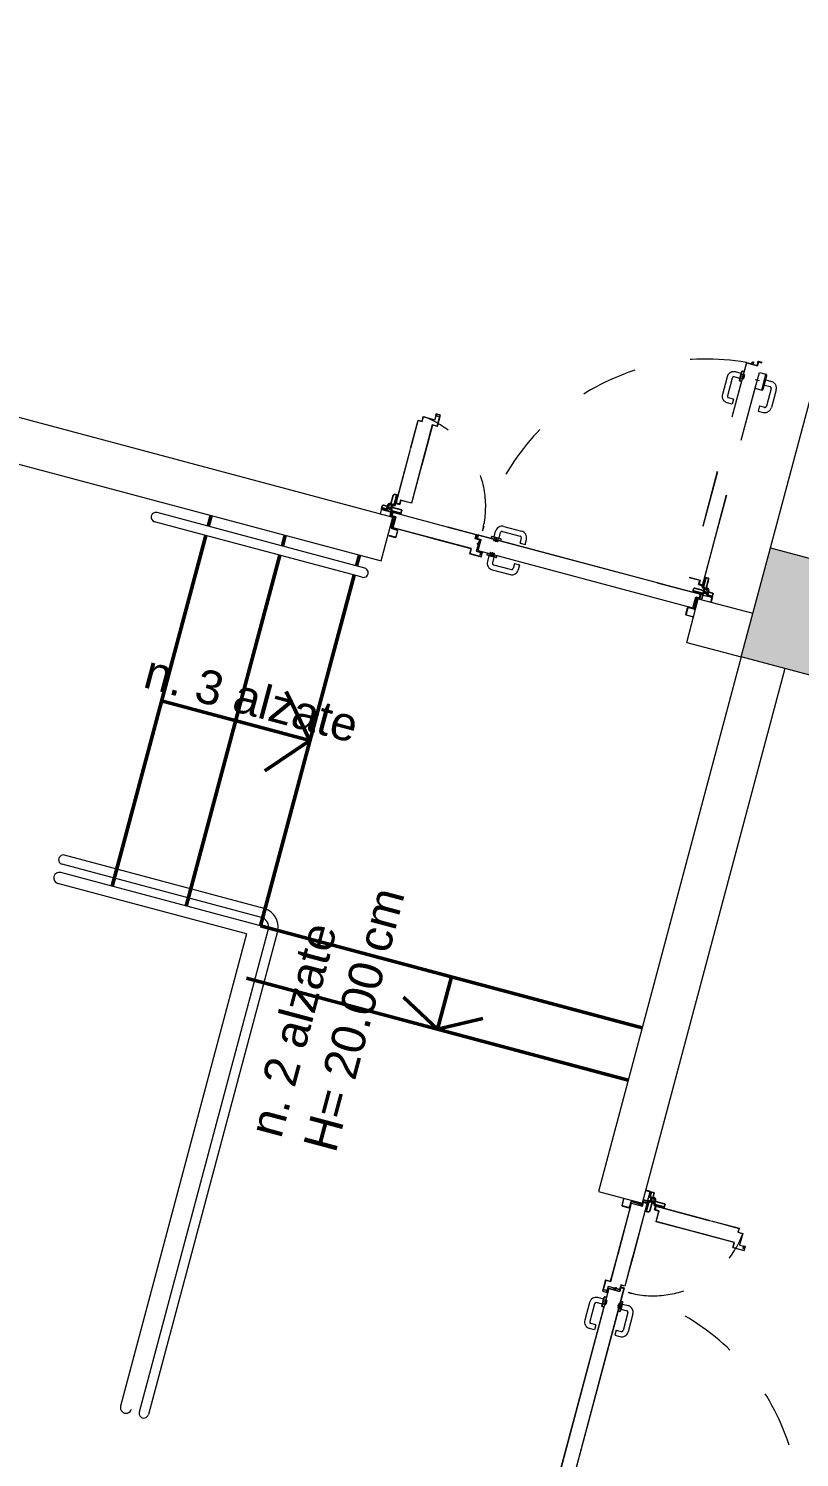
# Model space of a CAD drawing. Header units: centimetres. Extents: x 139057 to 200038, y 34824 to 80516.
# Drawn here: x 168829 to 169170, y 73950 to 74582 of the extents above; entities that cross this region are included whole.
import ezdxf

# ---------------------------------------------------------------- set-up
doc = ezdxf.new("R2010")
doc.units = ezdxf.units.CM
doc.header["$LTSCALE"] = 100
for name, pattern in [('HIDDEN', [0.5, 0.25, -0.25]), ('TRATTEGGIATA', [0.75, 0.5, -0.25]), ('TRATTO-PUNTO', [1, 0.5, -0.25, 0, -0.25])]:
    doc.linetypes.add(name, pattern=pattern)
doc.layers.get('0').update_dxf_attribs({"lineweight": 0})
for name, color, linetype, lineweight in [('410_STRUTTURE_001-AM_0', 7, 'Continuous', 0), ('430_TAVOLATI_001-AM_0', 3, 'Continuous', 0), ('440_SIMBOLI_001-AM_0', 31, 'Continuous', 0), ('441_SERRAMENTI_001-AM_0', 1, 'Continuous', 0), ('448_SCALE_001-AM_0', 216, 'Continuous', 50)]:
    doc.layers.add(name, color=color, linetype=linetype, lineweight=lineweight)
doc.layers.add('A-TESTI-SCALE', color=7, linetype='Continuous')
doc.styles.add('Mp_100_disegno', font='arial.ttf', dxfattribs={"height": 200})

# ---------------------------------------------------------------- blocks, each defined once
blk = doc.blocks.new('COPRITESTA1C')
for p, q in [((0, 0), (0, -10)), ((0, 0), (21, 0)), ((21, 0), (21, -15)), ((-1, -10), (-1, -20)), ((-1, -10), (0, -10)), ((-1, -20), (16, -20))]:
    blk.add_line(p, q)
at = {"linetype": 'TRATTEGGIATA', "ltscale": 10}
for p, q in [((19.5, 0), (19.5, -15)), ((-1, -18.5), (16, -18.5))]:
    blk.add_line(p, q, dxfattribs=at)
blk.add_arc((16, -15), 3.5, 270, 0, dxfattribs=at)
blk.add_arc((16, -15), 5, 270, 0)
blk = doc.blocks.new('COPRITESTA2C')
for p, q in [((0, 0), (44, 0)), ((0, 0), (0, -10)), ((44, 0), (44, -15)), ((-1, -10), (-1, -20)), ((-1, -10), (0, -10)), ((-1, -20), (39, -20))]:
    blk.add_line(p, q)
at = {"linetype": 'TRATTEGGIATA', "ltscale": 10}
for p, q in [((42.5, 0), (42.5, -15)), ((-1, -18.5), (39, -18.5))]:
    blk.add_line(p, q, dxfattribs=at)
blk.add_arc((39, -15), 5, 270, 0)
blk.add_arc((39, -15), 3.5, 270, 0, dxfattribs=at)
blk = doc.blocks.new('M09.5af')
at = {"linetype": 'Continuous', "ltscale": 10}
for p, q in [((4.950000000011642, 83.50000000000728), (33.45000000001164, 83.50000000000728)), ((4.950000000011642, 82), (4.950000000011642, 83.50000000000728)), ((33.45000000001164, 82), (4.950000000011642, 82)), ((34.95000000001164, 51.5), (34.95000000001164, 80.5)), ((36.45000000001164, 80.5), (36.45000000001164, 51.4999999999709)), ((1029.200000000017, 68.30000000001746), (977.2000000000171, 68.30000000001746)), ((977.2000000000171, 68.30000000001746), (977.2000000000171, 48.30000000001746)), ((1028.4, 67.50000000001455), (978.0000000000055, 67.50000000001455)), ((978.0000000000055, 67.50000000001455), (978.0000000000055, 49.1000000000131)), ((1028.4, 67.50000000001455), (1028.4, 44.70000000001164)), ((1029.200000000017, 68.30000000001746), (1029.200000000017, 45.50000000000728)), ((1363.850000000004, 80.5), (1363.850000000004, 51.4999999999709)), ((1365.350000000004, 51.5), (1365.350000000004, 80.5)), ((1395.350000000004, 83.50000000000728), (1366.850000000004, 83.50000000000728)), ((1366.850000000004, 82), (1395.350000000004, 82)), ((1366.850000000004, 82.00000000000728), (1395.350000000004, 82.00000000000728)), ((1395.350000000004, 82), (1395.350000000004, 83.50000000000728)), ((-58.54999999998836, -18.5), (-58.54999999998836, 0)), ((-58.54999999998836, 0), (-57.04999999998836, 0)), ((-58.54999999998836, 0), (-57.04999999998836, 0)), ((-57.04999999998836, 0), (-57.04999999998836, -18.49999999999272)), ((-12.04999999998836, 0), (5.950000000011642, 7.275957614183426e-12)), ((4.950000000011642, 6.489214566812734), (4.950000000011642, 47)), ((7.178728066472104, 2.360364654523437), (5.492543867148925, 4.76848525776586)), ((6.450000000011642, 46.99999999996362), (6.450000000011642, 6.489214566776354)), ((6.721271933580283, 5.628849912245641), (8.407456132874358, 3.22072930901777)), ((6.721271933580283, 5.628849912245641), (8.407456132874358, 3.22072930901777)), ((7.950000000011642, 50), (33.45000000001164, 50.00000000000728)), ((33.45000000001164, 48.4999999999709), (7.950000000011642, 48.4999999999709)), ((58.93228683716734, 45.50000000000728), (12.42066279693972, 45.50000000000728)), ((12.42066279693972, 45.50000000000728), (12.42066279693972, -4.199999999989814)), ((59.47155803604983, 44.70000000001164), (13.22066279692808, 44.70000000001164)), ((13.22066279692808, 44.70000000001164), (13.22066279692808, -4.999999999992724)), ((997.3706627969277, 45.50000000000728), (48.45662614901084, 45.50000000000728)), ((996.5706627969394, 44.70000000000437), (48.99589734786423, 44.70000000001164)), ((984.2000000000171, 48.30000000001746), (977.2000000000171, 48.30000000001746)), ((983.3999999999996, 49.1000000000131), (978.0000000000055, 49.1000000000131)), ((984.2000000000171, 53.80000000001019), (983.3999999999996, 53.80000000001019)), ((983.3999999999996, 53.80000000001019), (983.3999999999996, 49.1000000000131)), ((985.0000000000055, 61.60000000000582), (984.2000000000171, 61.60000000000582)), ((984.2000000000171, 49.80000000001019), (984.2000000000171, 61.60000000000582)), ((984.2000000000171, 53.80000000001019), (984.2000000000171, 48.30000000001746)), ((1003.600000000011, 49.80000000001019), (984.2000000000171, 49.80000000001019)), ((985.0000000000055, 50.60000000000582), (985.0000000000055, 61.60000000000582)), ((1004.4, 50.60000000000582), (985.0000000000055, 50.60000000000582)), ((996.5706627969394, 44.70000000000437), (996.5706627969394, -4.999999999992724)), ((997.3706627969277, 45.50000000000728), (997.3706627969277, -4.199999999989814)), ((1003.600000000011, 21.3270642647185), (1003.600000000011, 49.80000000001019)), ((1003.600000000011, -3.499999999992724), (1003.600000000011, 13.63286832794984)), ((1004.4, 20.48706426471472), (1004.4, 50.60000000000582)), ((1004.4, -2.699999999989814), (1004.4, 13.63286832794984)), ((1028.400000176836, 44.70000000001164), (1214.113183768502, 44.70000000001164)), ((1029.200000176854, 45.50000000000728), (1213.575389322541, 45.50000000000728)), ((1153.892097665645, 45.50000000000728), (1387.879337379913, 45.50000000000728)), ((1154.429892111606, 44.70000000001164), (1387.079337379924, 44.70000000001164)), ((1392.350000000004, 50), (1366.850000000004, 50.00000000000728)), ((1366.850000000004, 48.4999999999709), (1392.350000000004, 48.4999999999709)), ((1387.079337379924, 44.70000000001164), (1387.079337379924, -4.999999999992724)), ((1387.879337379913, 45.50000000000728), (1387.879337379913, -4.199999999989814)), ((1393.578728066435, 5.628849912245641), (1391.892543867141, 3.22072930901777)), ((1393.121271933544, 2.360364654523437), (1394.807456132867, 4.76848525776586)), ((1393.850000000004, 46.99999999996362), (1393.850000000004, 6.489214566776354)), ((1412.350000000004, 0), (1394.349999999975, 7.275957614183426e-12)), ((1395.350000000004, 6.489214566812734), (1395.350000000004, 47)), ((1413.100203766689, 7.275957614183426e-12), (1412.350000000004, 0)), ((1458.850000000004, 0), (1457.350000000004, 0)), ((1457.350000000004, 0), (1457.350000000004, -18.49999999999272)), ((1458.850000000004, -18.5), (1458.850000000004, 0)), ((-55.54999999998836, -19.99999999999272), (-16.54999999998836, -20)), ((-16.54999999998836, -21.49999999999272), (-55.54999999998836, -21.49999999999272)), ((-15.04999999998836, -18.49999999999272), (-15.04999999998836, -3)), ((-13.54999999998836, -18.5), (-13.54999999998836, -3.000000000029104)), ((5.950000000011642, -1.500000000029104), (-12.04999999998836, -1.500000000029104)), ((-7.549999999988358, -3.399999999994179), (-7.549999999988358, -21.49999999999272)), ((-7.549999999988358, -3.399999999994179), (7.75, -3.399999999994179)), ((-7.549999999988358, -21.49999999999272), (193.6421046598116, -21.49999999999272)), ((-6.75, -4.199999999989814), (-6.75, -20.69999999998981)), ((-6.75, -4.199999999989814), (7.75, -4.199999999989814)), ((-6.75, -20.69999999998981), (193.263354207098, -20.69999999998981)), ((-4.679337203066098, -4.199999999989814), (-4.679337203066098, -19.99999999999272)), ((12.42066279693972, -4.199999999989814), (-4.679337203066098, -4.199999999989814)), ((-3.879337203077739, -19.99999999999272), (-4.679337203066098, -19.99999999999272)), ((-3.879337203077739, -4.999999999992724), (-3.879337203077739, -19.99999999999272)), ((13.22066279692808, -4.999999999992724), (-3.879337203077739, -4.999999999992724)), ((7.75, -3.399999999994179), (7.75, -4.199999999989814)), ((159.0385042020935, -20.69999999998981), (1016.600000000011, -20.69999999998981)), ((159.417254654807, -21.49999999999272), (1017.4, -21.49999999999272)), ((1013.670662796916, -4.999999999992724), (996.5706627969394, -4.999999999992724)), ((1014.470662796934, -4.19999999999709), (997.3706627969277, -4.199999999989814)), ((1002.100000000011, -3.399999999994179), (1017.4, -3.399999999994179)), ((1002.100000000011, -3.399999999994179), (1002.100000000011, -4.199999999989814)), ((1002.100000000011, -4.199999999989814), (1016.600000000011, -4.199999999989814)), ((1024.4, -3.499999999992724), (1003.600000000011, -3.499999999992724)), ((1025.200000000017, -2.699999999989814), (1004.4, -2.699999999989814)), ((1013.670662796916, -4.999999999992724), (1013.670662796916, -19.99999999999272)), ((1014.470662796934, -19.99999999999272), (1013.670662796916, -19.99999999999272)), ((1014.470662796934, -4.19999999999709), (1014.470662796934, -19.99999999999272)), ((1016.600000000011, -4.199999999989814), (1016.600000000011, -20.69999999998981)), ((1017.4, -3.399999999994179), (1017.4, -21.49999999999272)), ((1024.4, -21.49999999999272), (1024.4, -3.499999999992724)), ((1153.721257672507, -21.49999999999272), (1024.400000176836, -21.49999999999272)), ((1025.200000000017, -20.69999999998981), (1025.200000000017, -2.699999999989814)), ((1153.33624789329, -20.69999999998981), (1025.200000176854, -20.69999999998981)), ((1407.050000176823, -20.69999999998981), (1139.452722019232, -20.69999999998981)), ((1407.850000176841, -21.49999999999272), (1139.837731798449, -21.49999999999272)), ((1387.079337379924, -4.999999999992724), (1404.179337379901, -4.999999999992724)), ((1387.879337379913, -4.199999999989814), (1404.979337379918, -4.199999999989814)), ((1407.850000176841, -3.399999999994179), (1392.550000176823, -3.399999999994179)), ((1392.550000176823, -3.399999999994179), (1392.550000176823, -4.199999999989814)), ((1407.050000176823, -4.199999999989814), (1392.550000176823, -4.199999999989814)), ((1394.350000000004, -1.500000000029104), (1412.350000000004, -1.500000000029104)), ((1404.179337379901, -4.999999999992724), (1404.179337379901, -19.99999999999272)), ((1404.979337379918, -4.199999999989814), (1404.979337379918, -19.99999999999272)), ((1407.050000176823, -4.199999999989814), (1407.050000176823, -20.69999999998981)), ((1407.850000176841, -3.399999999994179), (1407.850000176841, -21.49999999999272)), ((1413.850000000004, -18.5), (1413.850000000004, -3.000000000029104)), ((1415.350000000004, -18.49999999999272), (1415.350000000004, -3)), ((1455.850000000004, -19.99999999999272), (1416.850000000004, -20)), ((1416.850000000004, -21.49999999999272), (1455.849999999975, -21.49999999999272)), ((15.26367837364342, -1085.763678373594), (-2.836321626355129, -1085.763678373594)), ((14.46367837364051, -1084.963678373606), (-2.036321626359495, -1084.963678373606)), ((13.66367837363759, -1082.034341170511), (-1.336321626362405, -1082.034341170511)), ((-1.336321626362405, -1082.834341170528), (-1.336321626362405, -1082.034341170511)), ((14.46367837364051, -1082.834341170528), (-1.336321626362405, -1082.834341170528))]:
    blk.add_line(p, q, dxfattribs=at)
at = {"linetype": 'Continuous'}
for p, q in [((803.4523773497622, 58.50000000000728), (803.4523773497622, 81.50000000000728)), ((826.4523773497622, 58.50000000000728), (826.4523773497622, 81.50000000000728)), ((914.9523773497622, 111.5000000000073), (833.4523773497622, 111.5000000000073)), ((914.9523773497622, 88.50000000000728), (833.4523773497622, 88.50000000000728)), ((921.9523773497622, 56.00000000000728), (921.9523773497622, 81.50000000000728)), ((944.9523773497622, 56.00000000000728), (944.9523773497622, 81.50000000000728)), ((826.4523773497622, 58.50000000000728), (803.4523773497622, 58.50000000000728)), ((910.9523773497622, 45.50000000000728), (910.9523773497622, 52.50000000000728)), ((910.9523773497622, 45.50000000000728), (912.1523773497738, 45.50000000000728)), ((912.1523773497738, 45.50000000000728), (912.1523773497738, 52.50000000000728)), ((912.9523773497622, 54.50000000000728), (953.9523773497622, 54.50000000000728)), ((912.9523773497622, 53.30000000000291), (953.9523773497622, 53.30000000000291)), ((945.4523773497622, 46.58674913727737), (921.4523773497622, 46.58674913727737)), ((921.4523773497622, 46.58674913727737), (921.4523773497622, 45.58674913727737)), ((945.4523773497622, 45.58674913727737), (921.4523773497622, 45.58674913727737)), ((945.4523773497622, 45.22433833956893), (921.4523773497622, 45.22433833956893)), ((921.4523773497622, 45.22433833956893), (921.4523773497622, 44.22433833956893)), ((945.4523773497622, 44.22433833956893), (921.4523773497622, 44.22433833956893)), ((944.4523773497622, 43.80000000000291), (922.4523773497622, 43.80000000000291)), ((922.4523773497622, 43.80000000000291), (922.4523773497622, 42.80000000000291)), ((944.4523773497622, 42.80000000000291), (922.4523773497622, 42.80000000000291)), ((922.9523773497622, 55.00000000000728), (943.9523773497622, 55.00000000000728)), ((943.4523773497622, 54.51412647555844), (923.4523773497622, 54.51412647555844)), ((942.9523773497622, 42.50000000000728), (923.9523773497622, 42.50000000000728)), ((923.9523773497622, 42.50000000000728), (923.9523773497622, 40.50000000000728)), ((941.9523773497622, 39.50000000000728), (924.9523773497622, 39.50000000000728)), ((925.4523773497622, 55.00000000000728), (925.4523773497622, 42.50000000000728)), ((941.4523773497622, 55.00000000000728), (941.4523773497622, 42.50000000000728)), ((942.9523773497622, 42.50000000000728), (942.9523773497622, 40.50000000000728)), ((944.4523773497622, 43.80000000000291), (944.4523773497622, 42.80000000000291)), ((945.4523773497622, 46.58674913727737), (945.4523773497622, 45.58674913727737)), ((945.4523773497622, 45.22433833956893), (945.4523773497622, 44.22433833956893)), ((954.7523773497796, 45.50000000000728), (954.7523773497796, 52.50000000000728)), ((954.7523773497796, 45.50000000000728), (955.9523773497622, 45.50000000000728)), ((955.9523773497622, 45.50000000000728), (955.9523773497622, 52.50000000000728)), ((997.5706627969394, 31.43286832795275), (997.3706627969277, 31.43286832795275)), ((997.5706627969394, 7.432868327952747), (997.3706627969277, 7.432868327952747)), ((997.5706627969394, 31.43286832795275), (997.5706627969394, 7.432868327952747)), ((997.5706627969394, 31.43286832795275), (997.5706627969394, 31.43286832795275)), ((997.5706627969394, 27.13286832794984), (998.0706627969394, 27.13286832794984)), ((997.5706627969394, 16.63286832794984), (1008.570662796939, 16.63286832794984)), ((997.5706627969394, 13.63286832794984), (1008.570662796939, 13.63286832794984)), ((998.0706627969394, 27.13286832794984), (1008.070662796939, 16.63286832794984)), ((1008.570662796939, 16.63286832794984), (1008.570662796939, 13.63286832794984)), ((-23.59999999997672, -43.51367837361613), (-26.09999999997672, -43.51367837361613)), ((-24.84999999997672, -44.76367837361613), (-24.84999999997672, -42.26367837361613)), ((-24.84999999997672, -44.76367837361613), (-24.84999999997672, -42.26367837361613)), ((826.4523773497622, -34.49999999999272), (803.4523773497622, -34.49999999999272)), ((803.4523773497622, -34.49999999999272), (803.4523773497622, -57.49999999999272)), ((826.4523773497622, -34.49999999999272), (826.4523773497622, -57.49999999999272)), ((910.9523773497622, -21.49999999999272), (910.9523773497622, -28.49999999999272)), ((910.9523773497622, -21.49999999999272), (912.1523773497738, -21.49999999999272)), ((912.1523773497738, -21.49999999999272), (912.1523773497738, -28.49999999999272)), ((912.9523773497622, -29.29999999998836), (953.9523773497622, -29.29999999998836)), ((912.9523773497622, -30.49999999999272), (953.9523773497622, -30.49999999999272)), ((945.4523773497622, -20.22433833955438), (921.4523773497622, -20.22433833955438)), ((921.4523773497622, -21.22433833955438), (921.4523773497622, -20.22433833955438)), ((945.4523773497622, -21.22433833955438), (921.4523773497622, -21.22433833955438)), ((945.4523773497622, -21.58674913726281), (921.4523773497622, -21.58674913726281)), ((921.4523773497622, -22.58674913726281), (921.4523773497622, -21.58674913726281)), ((945.4523773497622, -22.58674913726281), (921.4523773497622, -22.58674913726281)), ((921.9523773497622, -31.99999999999272), (921.9523773497622, -57.49999999999272)), ((944.4523773497622, -18.79999999998836), (922.4523773497622, -18.79999999998836)), ((922.4523773497622, -19.79999999998836), (922.4523773497622, -18.79999999998836)), ((944.4523773497622, -19.79999999998836), (922.4523773497622, -19.79999999998836)), ((922.9523773497622, -30.99999999999272), (943.9523773497622, -30.99999999999272)), ((943.4523773497622, -30.51412647554389), (923.4523773497622, -30.51412647554389)), ((923.9523773497622, -18.49999999999272), (923.9523773497622, -16.49999999999272)), ((942.9523773497622, -18.49999999999272), (923.9523773497622, -18.49999999999272)), ((941.9523773497622, -15.49999999999272), (924.9523773497622, -15.49999999999272)), ((925.4523773497622, -30.99999999999272), (925.4523773497622, -18.49999999999272)), ((941.4523773497622, -30.99999999999272), (941.4523773497622, -18.49999999999272)), ((942.9523773497622, -18.49999999999272), (942.9523773497622, -16.49999999999272)), ((944.4523773497622, -19.79999999998836), (944.4523773497622, -18.79999999998836)), ((944.9523773497622, -31.99999999999272), (944.9523773497622, -57.49999999999272)), ((945.4523773497622, -21.22433833955438), (945.4523773497622, -20.22433833955438)), ((945.4523773497622, -22.58674913726281), (945.4523773497622, -21.58674913726281)), ((954.7523773497796, -21.49999999999272), (954.7523773497796, -28.49999999999272)), ((954.7523773497796, -21.49999999999272), (955.9523773497622, -21.49999999999272)), ((955.9523773497622, -21.49999999999272), (955.9523773497622, -28.49999999999272)), ((1423.899999999992, -43.51367837361613), (1426.399999999992, -43.51367837361613)), ((1425.149999999992, -44.76367837361613), (1425.149999999992, -42.26367837361613)), ((914.9523773497622, -64.49999999999272), (833.4523773497622, -64.49999999999272)), ((914.9523773497622, -87.49999999999272), (833.4523773497622, -87.49999999999272)), ((35.29654670158743, -1076.934341170534), (32.29654670158743, -1076.934341170534))]:
    blk.add_line(p, q, dxfattribs=at)
at = {"ltscale": 10}
for p, q in [((-0.75, 0), (0, 0)), ((0, 0.75), (0, 0)), ((1400.299999999987, 0.75), (1400.299999999987, 0)), ((1401.049999999987, 0), (1400.299999999987, 0)), ((-1.336321626362405, -63.68434117052675), (-1.336321626362405, -64.48434117051511))]:
    blk.add_line(p, q, dxfattribs=at)
at = {"linetype": 'TRATTO-PUNTO'}
for p, q in [((933.4523773497549, 35.50000000000728), (933.4523773497622, 55.50000000000728)), ((933.4523773497549, 35.50000000000728), (933.4523773497622, 55.50000000000728)), ((933.4523773497549, 38.42141941683076), (933.4523773497549, 53.150846431643)), ((933.4523773497549, 38.41825054938818), (933.4523773497549, 53.14767756420042)), ((933.4523773497549, 38.13845536003646), (933.4523773497549, 52.8678823748487)), ((933.4523773497549, 38.13528649260115), (933.4523773497549, 52.8647135074134)), ((933.4523773497549, -31.49999999999272), (933.4523773497549, -11.49999999999272)), ((933.4523773497549, -14.13845536002191), (933.4523773497549, -28.86788237483415)), ((933.4523773497549, -14.42141941681621), (933.4523773497549, -29.15084643162845))]:
    blk.add_line(p, q, dxfattribs=at)
for p, q in [((996.5706627969394, 42.15000000000873), (996.5706627969394, -0.8499999999912689)), ((-36.85927847016137, -22.01367837361613), (-55.34999999997672, -22.01367837361613)), ((-55.34999999997672, -25.01367837361613), (-55.34999999997672, -22.01367837361613)), ((-36.85927847016137, -25.01367837361613), (-55.34999999997672, -25.01367837361613)), ((-36.85927847016137, -25.2136783736205), (-53.34999999997672, -25.2136783736205)), ((-53.34999999997672, -25.2136783736205), (-53.34999999997672, -28.2136783736205)), ((-38.23938162875129, -28.2136783736205), (-53.34999999997672, -28.2136783736205)), ((-36.46167002056609, -31.89133163575025), (-38.23938162875129, -28.2136783736205)), ((-33.76067472915747, -30.58571896894136), (-36.13901305911713, -25.66551499580237)), ((-33.76067472915747, -30.58571896894136), (-36.13901305911713, -25.66551499580237)), ((-32.64994266687427, -32.42399928843224), (-35.9589467063488, -25.57847415134893)), ((-29.94894737543655, -31.11838662162336), (-33.25795141494018, -24.27286148454004)), ((-19.75105262454599, -31.11838662161608), (-16.44204858504236, -24.27286148453277)), ((-17.35341184071149, -33.51112040227599), (-13.5609869408654, -25.66551499579509)), ((-17.05005733310827, -32.42399928842497), (-13.74105329363374, -25.57847415134165)), ((-17.04704557892728, -53.27912266985368), (-9.549999999982901, -56.9030600023616)), ((-16.65791067201644, -32.07229751895647), (-13.5609869408654, -25.66551499579509)), ((-15.08455570373917, -35.7107239525576), (-11.46061837123125, -28.21367837361322)), ((-14.84744202864567, -51.01026653288136), (-7.001836622164774, -54.80269143272744)), ((-13.76032091479465, -51.31362104048458), (-6.914795777711333, -54.62262507995911)), ((-13.40861914532616, -51.70576770157641), (-7.001836622164774, -54.80269143272744)), ((-12.84072152982117, -22.01367837361613), (30.27500000002328, -22.01367837361613)), ((-12.84072152982117, -25.01367837361613), (30.27500000002328, -25.01367837361613)), ((-12.84072152982117, -25.21367837361322), (28.27500000002328, -25.21367837361322)), ((-12.45470824798576, -48.61262574904686), (-5.60918311090245, -51.92162978855049)), ((-11.46061837123125, -28.21367837361322), (28.27500000002328, -28.21367837361322)), ((-9.549999999982901, -56.9030600023616), (-9.549999999982901, -96.63867837361613)), ((-6.549999999982901, -55.52295684377168), (-6.549999999982901, -96.63867837361613)), ((-6.349999999978536, -55.52295684377168), (-6.349999999978536, -98.63867837361613)), ((-3.349999999978536, -55.52295684377168), (-3.349999999978536, -98.63867837361613)), ((28.27500000002328, -25.21367837361322), (28.27500000002328, -28.21367837361322)), ((30.27500000002328, -25.01367837361613), (30.27500000002328, -22.01367837361613)), ((1413.140721706674, -22.01367837361613), (1370.025000176829, -22.01367837361613)), ((1371.825000176847, -25.01367837361613), (1371.825000176847, -22.01367837361613)), ((1413.140721706674, -25.01367837361613), (1371.825000176847, -25.01367837361613)), ((1413.140721706674, -25.21367837361322), (1372.025000176829, -25.21367837361322)), ((1372.025000176829, -25.21367837361322), (1372.025000176829, -28.21367837361322)), ((1411.760618548084, -28.21367837361322), (1372.025000176829, -28.21367837361322)), ((1403.649999999992, -55.52295684377168), (1403.649999999992, -98.63867837361613)), ((1412.754708248, -48.61262574907596), (1405.909183110916, -51.92162978855049)), ((1406.649999999992, -55.52295684377168), (1406.649999999992, -96.83867837359867)), ((1406.849999999997, -55.52295684377168), (1406.849999999997, -96.63867837361613)), ((1414.060320914808, -51.31362104048458), (1407.214795777725, -54.62262507995911)), ((1415.147442028659, -51.01026653291046), (1407.301836622179, -54.80269143272744)), ((1413.70861914534, -51.70576770157641), (1407.301836622179, -54.80269143272744)), ((1417.347045578941, -53.27912266985368), (1409.849999999997, -56.9030600023616)), ((1409.849999999997, -56.9030600023616), (1409.849999999997, -96.63867837361613)), ((1415.384555880592, -35.7107239525576), (1411.760618548084, -28.21367837361322)), ((1417.653412017535, -33.51112040227599), (1413.860987117718, -25.66551499579509)), ((1416.957910848869, -32.07229751895647), (1413.860987117718, -25.66551499579509)), ((1417.350057509961, -32.42399928842497), (1414.041053470486, -25.57847415134165)), ((1420.051052801369, -31.11838662161608), (1416.742048761895, -24.27286148453277)), ((1430.248947375452, -31.11838662162336), (1433.557951414927, -24.27286148454004)), ((1432.949942666861, -32.42399928843224), (1436.258946706364, -25.57847415134893)), ((1434.060674729144, -30.58571896894136), (1436.439013059104, -25.66551499580237)), ((1434.060674729144, -30.58571896894136), (1436.439013059104, -25.66551499580237)), ((1436.761670020582, -31.89133163575025), (1438.539381628738, -28.2136783736205)), ((1437.159278470148, -22.01367837361613), (1455.649999999992, -22.01367837361613)), ((1437.159278470148, -25.01367837361613), (1455.649999999992, -25.01367837361613)), ((1437.159278470148, -25.2136783736205), (1453.649999999992, -25.2136783736205)), ((1438.539381628738, -28.2136783736205), (1453.649999999992, -28.2136783736205)), ((1453.649999999992, -25.2136783736205), (1453.649999999992, -28.2136783736205)), ((1455.649999999992, -25.01367837361613), (1455.649999999992, -22.01367837361613)), ((-6.549999999982901, -96.63867837361613), (-9.549999999982901, -96.63867837361613)), ((-6.349999999978536, -98.63867837361613), (-3.349999999978536, -98.63867837361613)), ((1406.649999999992, -96.83867837359867), (1403.649999999992, -96.83867837359867)), ((1406.849999999997, -96.63867837361613), (1409.849999999997, -96.63867837361613))]:
    blk.add_line(p, q)
at = {"linetype": 'HIDDEN', "ltscale": 10}
for p, q in [((-2.836321626355129, -60.81367837360449), (-2.836321626355129, -262.0057830334044)), ((15.26367837364342, -60.81367837360449), (-2.836321626355129, -60.81367837360449)), ((-2.036321626359495, -61.61367837359285), (-2.036321626359495, -261.6270325806909)), ((14.46367837364051, -61.61367837359285), (-2.036321626359495, -61.61367837359285)), ((14.46367837364051, -61.61367837359285), (14.46367837364051, -76.11367837359285)), ((15.26367837364342, -60.81367837360449), (15.26367837363614, -76.11367837359285)), ((1385.03632162637, -60.81367837360449), (1385.036321626378, -76.11367837362195)), ((1385.03632162637, -60.81367837360449), (1403.136321626369, -60.81367837360449)), ((1385.836321626373, -61.61367837362195), (1385.836321626373, -76.11367837362195)), ((1385.836321626373, -61.61367837362195), (1402.336321626373, -61.61367837362195)), ((1402.336321626373, -61.61367837362195), (1402.336321626373, -329.210956531213)), ((1403.136321626369, -60.81367837360449), (1403.136321626369, -328.8259467519965)), ((14.46367837364051, -63.68434117052675), (-1.336321626362405, -63.68434117052675)), ((13.66367837364487, -64.48434117051511), (-1.336321626362405, -64.48434117051511)), ((13.66367837363759, -81.58434117052093), (13.66367837364487, -64.48434117051511)), ((63.36367837364196, -81.58434117052093), (13.66367837363759, -81.58434117052093)), ((14.46367837364051, -80.78434117053257), (14.46367837364051, -63.68434117052675)), ((15.26367837363614, -76.11367837359285), (14.46367837364051, -76.11367837359285)), ((64.1636783736376, -80.78434117053257), (14.46367837364051, -80.78434117053257)), ((63.36367837364196, -1064.934341170534), (63.36367837364196, -81.58434117052093)), ((64.1636783736376, -1065.734341170522), (64.1636783736376, -80.78434117053257)), ((1336.136321626376, -314.7715808848006), (1336.136321626369, -80.78434117053257)), ((1336.136321626369, -80.78434117053257), (1385.836321626373, -80.78434117053257)), ((1336.936321626372, -314.2337864388392), (1336.936321626372, -81.58434117052093)), ((1336.936321626372, -81.58434117052093), (1386.636321626376, -81.58434117052093)), ((1385.036321626378, -76.11367837362195), (1385.836321626373, -76.11367837362195)), ((1385.836321626373, -80.78434117053257), (1385.836321626373, -63.68434117052675)), ((1385.836321626373, -63.68434117052675), (1401.636321626376, -63.68434117052675)), ((1386.636321626376, -81.58434117052093), (1386.636321626369, -64.48434117054421)), ((1386.636321626369, -64.48434117054421), (1401.636321626376, -64.48434117054421)), ((-2.836321626355129, -227.7809330283999), (-2.836321626355129, -1085.763678373594)), ((-2.036321626359495, -227.4021825756863), (-2.036321626359495, -1084.963678373606)), ((1336.136321626376, -439.4636783735914), (1336.136321626376, -255.0882892279042)), ((1336.936321626372, -440.2636783736089), (1336.936321626372, -254.5504947819427)), ((1402.336321626373, -315.3274306571548), (1402.336321626373, -443.4636783735914)), ((1403.136321626369, -314.9424208779383), (1403.136321626369, -444.2636783736089)), ((1313.336321626366, -439.4636783735914), (1313.336321626366, -491.4636783735914)), ((1313.336321626366, -439.4636783735914), (1336.136321626376, -439.4636783735914)), ((1314.136321626369, -440.2636783736089), (1314.136321626369, -490.663678373603)), ((1314.136321626369, -440.2636783736089), (1336.936321626372, -440.2636783736089)), ((1313.336321626366, -491.4636783735914), (1333.336321626366, -491.4636783735914)), ((1314.136321626369, -490.663678373603), (1332.53632162637, -490.663678373603)), ((1320.03632162637, -483.663678373603), (1320.036321626378, -484.4636783735914)), ((1331.03632162637, -483.663678373603), (1320.03632162637, -483.663678373603)), ((1331.836321626373, -484.4636783735914), (1320.036321626378, -484.4636783735914)), ((1327.836321626366, -484.4636783735914), (1327.836321626366, -485.2636783736089)), ((1327.836321626366, -484.4636783735914), (1333.336321626366, -484.4636783735914)), ((1327.836321626366, -485.2636783736089), (1332.53632162637, -485.2636783736089)), ((1331.03632162637, -464.2636783736089), (1331.03632162637, -483.663678373603)), ((1384.336321626373, -464.2636783736089), (1331.03632162637, -464.2636783736089)), ((1331.836321626373, -465.0636783735972), (1331.836321626373, -484.4636783735914)), ((1385.136321626369, -465.0636783735972), (1331.836321626373, -465.0636783735972)), ((1332.53632162637, -485.2636783736089), (1332.53632162637, -490.663678373603)), ((1333.336321626366, -484.4636783735914), (1333.336321626366, -491.4636783735914)), ((1384.336321626373, -443.4636783735914), (1384.336321626373, -464.2636783736089)), ((1402.336321626373, -443.4636783735914), (1384.336321626373, -443.4636783735914)), ((1385.136321626369, -444.2636783736089), (1385.136321626369, -465.0636783735972)), ((1403.136321626369, -444.2636783736089), (1385.136321626369, -444.2636783736089)), ((-41.33632162635513, -871.8160557233277), (-64.33632162635513, -871.8160557233277)), ((-41.33632162635513, -894.8160557233277), (-41.33632162635513, -871.8160557233277)), ((77.1636783736376, -894.8160557233568), (77.1636783736376, -871.8160557233568)), ((77.1636783736376, -871.8160557233568), (100.1636783736376, -871.8160557233568)), ((-94.33632162635513, -983.3160557233277), (-94.33632162635513, -901.8160557233277)), ((-71.33632162635513, -983.3160557233277), (-71.33632162635513, -901.8160557233277)), ((-41.33632162635513, -894.8160557233277), (-64.33632162635513, -894.8160557233277)), ((77.1636783736376, -894.8160557233568), (100.1636783736376, -894.8160557233568)), ((107.1636783736376, -983.3160557233568), (107.1636783736376, -901.8160557233568)), ((130.1636783736376, -983.3160557233568), (130.1636783736376, -901.8160557233568)), ((-38.83632162635513, -990.3160557233277), (-64.33632162635513, -990.3160557233277)), ((-37.83632162635513, -970.8160557233423), (-37.83632162635513, -1032.81605572335)), ((-37.83632162635513, -991.3160557233277), (-37.83632162635513, -1012.316055723328)), ((-2.836321626355129, -965.8160557233205), (-32.83632162635513, -965.8160557233423)), ((-32.83632162635513, -965.8160557233423), (-32.83632162635513, -1037.816055723342)), ((-12.83632162635513, -1001.81605572335), (7.163678373644871, -1001.81605572335)), ((-2.836321626355129, -965.8160557233205), (-2.836321626355129, -1037.816055723342)), ((-2.836321626355129, -965.8160557233205), (-2.836321626355129, -1037.816055723342)), ((54.16367837363759, -1001.81605572335), (74.1636783736376, -1001.816055723357)), ((54.16367837363759, -1001.81605572335), (74.1636783736376, -1001.816055723357)), ((56.79896486623147, -1001.81605572335), (71.52839188104372, -1001.81605572335)), ((56.80213373367405, -1001.81605572335), (71.5315607484863, -1001.81605572335)), ((57.08192892301849, -1001.81605572335), (71.81135593783074, -1001.81605572335)), ((57.08509779046108, -1001.81605572335), (71.81452480527332, -1001.81605572335)), ((58.16367837363759, -1010.316055723357), (58.16367837363759, -993.3160557233568)), ((61.16367837363759, -992.3160557233568), (59.16367837363759, -992.3160557233568)), ((61.16367837363759, -1011.316055723357), (59.16367837363759, -1011.316055723357)), ((61.16367837363759, -1011.316055723357), (61.16367837363759, -992.3160557233568)), ((73.6636783736376, -993.8160557233568), (61.16367837363759, -993.8160557233568)), ((73.6636783736376, -1009.816055723357), (61.16367837363759, -1009.816055723357)), ((61.46367837364051, -1012.816055723357), (61.46367837364051, -990.8160557233568)), ((62.46367837364051, -990.8160557233568), (61.46367837364051, -990.8160557233568)), ((62.46367837364051, -1012.816055723357), (62.46367837364051, -990.8160557233568)), ((62.88801671319925, -1013.816055723357), (62.88801671319925, -989.8160557233568)), ((63.88801671319925, -989.8160557233568), (62.88801671319925, -989.8160557233568)), ((63.88801671319925, -1013.816055723357), (63.88801671319925, -989.8160557233568)), ((64.1636783736376, -979.3160557233568), (71.1636783736376, -979.3160557233568)), ((64.1636783736376, -979.3160557233568), (64.1636783736376, -980.5160557233685)), ((64.1636783736376, -980.5160557233685), (71.1636783736376, -980.5160557233685)), ((64.25042751091496, -1013.816055723357), (64.25042751091496, -989.8160557233568)), ((65.25042751091496, -989.8160557233568), (64.25042751091496, -989.8160557233568)), ((65.25042751091496, -1013.816055723357), (65.25042751091496, -989.8160557233568)), ((71.9636783736405, -981.3160557233568), (71.9636783736405, -1022.316055723357)), ((73.1636783736376, -981.3160557233568), (73.1636783736376, -1022.316055723357)), ((73.17780484919604, -1011.816055723357), (73.17780484919604, -991.8160557233568)), ((73.6636783736376, -991.3160557233568), (73.6636783736376, -1012.316055723357)), ((74.6636783736376, -990.3160557233568), (100.1636783736376, -990.3160557233568)), ((-38.83632162635513, -1013.316055723328), (-64.33632162635513, -1013.316055723328)), ((-2.836321626355129, -1037.81605572335), (-32.83632162635513, -1037.81605572335)), ((13.66367837363759, -1082.034341170511), (13.66367837363759, -1064.934341170534)), ((63.36367837364196, -1064.934341170534), (13.66367837363759, -1064.934341170534)), ((14.46367837364051, -1082.834341170528), (14.46367837364051, -1065.734341170522)), ((64.1636783736376, -1065.734341170522), (14.46367837364051, -1065.734341170522)), ((14.46367837364778, -1070.463678373606), (14.46367837364051, -1084.963678373606)), ((15.26367837364342, -1070.463678373606), (14.46367837364778, -1070.463678373606)), ((15.26367837364342, -1070.463678373606), (15.26367837364342, -1085.763678373594)), ((60.81367837363905, -1064.934341170534), (17.81367837363905, -1064.934341170534)), ((26.09654670158307, -1065.934341170534), (26.09654670158307, -1065.734341170522)), ((50.09654670158307, -1065.934341170534), (26.09654670158307, -1065.934341170534)), ((32.29654670158743, -1065.934341170534), (32.29654670158743, -1076.934341170534)), ((35.29654670158743, -1065.934341170534), (35.29654670158743, -1076.934341170534)), ((45.79654670158743, -1066.434341170534), (35.29654670158743, -1076.434341170534)), ((45.79654670158743, -1065.934341170534), (45.79654670158743, -1066.434341170534)), ((50.09654670158307, -1065.934341170534), (50.09654670158307, -1065.734341170522)), ((50.09654670158307, -1065.934341170534), (50.09654670158307, -1065.934341170534)), ((62.46367837364051, -1012.816055723357), (61.46367837364051, -1012.816055723357)), ((63.88801671319925, -1013.816055723357), (62.88801671319925, -1013.816055723357)), ((64.1636783736376, -1023.116055723374), (71.1636783736376, -1023.116055723374)), ((64.1636783736376, -1023.116055723374), (64.1636783736376, -1024.316055723357)), ((64.1636783736376, -1024.316055723357), (71.1636783736376, -1024.316055723357)), ((65.25042751091496, -1013.816055723357), (64.25042751091496, -1013.816055723357)), ((74.6636783736376, -1013.316055723357), (100.1636783736376, -1013.316055723357))]:
    blk.add_line(p, q, dxfattribs=at)
for centre, radius in [((-24.84999999997672, -43.51367837361613), 9), ((-24.84999999997672, -43.51367837361613), 7.5), ((-24.84999999997672, -43.51367837361613), 7.25), ((1425.149999999992, -43.51367837361613), 9), ((1425.149999999992, -43.51367837361613), 7.5), ((1425.149999999992, -43.51367837361613), 7.25)]:
    blk.add_circle(centre, radius)
at = {"linetype": 'Continuous', "ltscale": 10}
for centre, radius, start, end in [((33.45000000001164, 80.50000000000728), 3.000000000003945, 359.9999999995831, 90), ((33.45000000001164, 80.50000000000728), 1.500000000001526, 0, 90), ((1366.850000000004, 80.50000000000728), 3.000000000003945, 90, 180), ((1366.850000000004, 80.50000000000728), 1.500000000001526, 90, 180), ((7.950000000011642, 47), 3.000000000000965, 90, 180), ((7.950000000011642, 6.489214566798182), 2.999999999995282, 179.9999999995831, 214.9999999998415), ((7.950000000011642, 6.489214566805458), 2.999999999995282, 179.9999999995831, 214.9999999998266), ((5.950000000011642, 1.499999999970896), 2.99999999999963, 270, 34.99999999984901), ((5.950000000011642, 1.500000000007276), 1.500000000002419, 270, 34.99999999984154), ((7.950000000011642, 46.99999999996362), 1.500000000006593, 90, 180), ((7.950000000011642, 6.489214566769078), 1.500000000005399, 179.9999999995831, 214.9999999998415), ((7.950000000011642, 6.489214566776354), 1.500000000005399, 179.9999999995831, 214.9999999998266), ((33.45000000001164, 51.5), 1.499999999999439, 270, 359.9999999995831), ((33.45000000001164, 51.4999999999709), 3.000000000003052, 270, 0), ((1366.850000000004, 51.4999999999709), 3.000000000003052, 180, 270), ((1366.850000000004, 51.5), 1.499999999999439, 180, 270), ((1394.350000000004, 1.499999999970896), 2.99999999999963, 145.000000000151, 270), ((1392.350000000004, 47), 3.000000000000965, 0, 90), ((1392.350000000004, 46.99999999996362), 1.500000000006593, 0, 90), ((1394.350000000004, 1.500000000007276), 1.500000000002419, 145.0000000001585, 270), ((1392.350000000004, 6.489214566769078), 1.500000000005399, 325.0000000001584, 0), ((1392.350000000004, 6.489214566798182), 2.999999999995282, 325.0000000001584, 0), ((-55.54999999998836, -18.49999999999272), 2.999999999999178, 180, 270), ((-55.54999999998836, -18.49999999999272), 1.500000000002719, 180, 270), ((-16.54999999998836, -18.49999999999272), 3.000000000000072, 270, 0), ((-16.54999999998836, -18.49999999999272), 1.499999999998546, 270, 0), ((-12.04999999998836, -3.000000000007276), 3.000000000003945, 90, 179.9999999995831), ((-12.04999999998836, -3.000000000029104), 1.5, 90, 180), ((1412.350000000004, -3.000000000007276), 3.000000000003945, 0, 90), ((1412.350000000004, -3.000000000029104), 1.5, 0, 90), ((1416.850000000004, -18.49999999999272), 3.000000000000072, 180, 270), ((1416.850000000004, -18.49999999999272), 1.499999999998546, 180, 270), ((1455.850000000004, -18.49999999999272), 1.500000000002719, 270, 0), ((1455.850000000004, -18.49999999999272), 2.999999999999178, 270, 359.9999999995831)]:
    blk.add_arc(centre, radius, start, end, dxfattribs=at)
at = {"linetype": 'Continuous'}
for centre, radius, start, end in [((833.4523773497622, 81.50000000000728), 30, 90, 180), ((833.4523773497622, 81.50000000000728), 7, 90, 180), ((914.9523773497622, 81.50000000000728), 30, 0, 90), ((914.9523773497622, 81.50000000000728), 7, 0, 90), ((912.9523773497622, 52.50000000000728), 2, 90, 180), ((912.9523773497622, 52.50000000000728), 0.8, 90, 180), ((922.9523773497622, 56.00000000000728), 1, 180, 270), ((924.9523773497622, 40.50000000000728), 1, 180, 270), ((941.9523773497622, 40.50000000000728), 1, 270, 0), ((943.9523773497622, 56.00000000000728), 1, 270, 0), ((953.9523773497622, 52.50000000000728), 2, 0, 90), ((953.9523773497622, 52.50000000000728), 0.8, 0, 90), ((833.4523773497622, -57.49999999999272), 30, 180, 270), ((833.4523773497622, -57.49999999999272), 7, 180, 270), ((912.9523773497622, -28.49999999999272), 2, 180, 270), ((912.9523773497622, -28.49999999999272), 0.8, 180, 270), ((914.9523773497622, -57.49999999999272), 30, 270, 0), ((914.9523773497622, -57.49999999999272), 7, 270, 0), ((922.9523773497622, -31.99999999999272), 1, 90, 180), ((924.9523773497622, -16.49999999999272), 1, 90, 180), ((941.9523773497622, -16.49999999999272), 1, 0, 90), ((943.9523773497622, -31.99999999999272), 1, 0, 90), ((953.9523773497622, -28.49999999999272), 0.8, 270, 0), ((953.9523773497622, -28.49999999999272), 2, 270, 0)]:
    blk.add_arc(centre, radius, start, end, dxfattribs=at)
for centre, radius, start, end in [((-24.84999999997672, -43.51367837361613), 12.5, 156.602493532471, 108.1200217362028), ((-36.85927847016137, -26.01367837361613), 4, 25.7982895685148, 90), ((-36.85927847016137, -26.01367837361613), 1, 25.7982895685148, 90), ((-36.85927847016137, -26.01367837361613), 0.8, 25.7982895685148, 90), ((-43.66432413103757, -35.37296541390242), 8, 336.602493532471, 25.7982895685148), ((-24.84999999997672, -43.51367837361613), 9.5, 156.602493532471, 108.1200217362028), ((-43.66432413103757, -35.37296541390242), 11, 336.602493532471, 25.7982895685148), ((-29.04861561162397, -30.68318239935616), 4, 205.7982895685148, 288.1200217362028), ((-29.04861561162397, -30.68318239935616), 1, 205.7982895685148, 288.1200217362028), ((-20.65138438835857, -30.68318239934888), 1, 251.8799782637477, 334.2017104314908), ((-20.65138438835857, -30.68318239934888), 4, 318.9945977879275, 334.2017104314908), ((-12.84072152982117, -26.01367837361613), 4, 90, 154.2017104314909), ((-12.84072152982117, -26.01367837361613), 1, 90, 154.2017104314909), ((-12.84072152982117, -26.01367837361613), 0.8, 90, 154.2017104314909), ((-12.01950402571856, -47.71229398523428), 1, 161.8799782638134, 244.2017104313873), ((-7.349999999978536, -55.52295684377168), 0.8, 0, 64.20171043138726), ((-7.349999999978536, -55.52295684377168), 1, 0, 64.20171043138726), ((-7.349999999978536, -55.52295684377168), 4, 0, 64.20171043138726), ((1407.649999999992, -55.52295684377168), 4, 115.7982895686127, 180), ((1407.649999999992, -55.52295684377168), 1, 115.7982895686127, 180), ((1407.649999999992, -55.52295684377168), 0.8, 115.7982895686127, 180), ((1425.149999999992, -43.51367837361613), 12.5, 71.8799782637972, 23.39750646752895), ((1412.319504025732, -47.71229398526339), 1, 295.7982895686127, 18.1200217361866), ((1413.140721706674, -26.01367837361613), 4, 25.79828956850913, 90), ((1413.140721706674, -26.01367837361613), 1, 25.79828956850913, 90), ((1413.140721706674, -26.01367837361613), 0.8, 25.79828956850913, 90), ((1412.319504025732, -47.71229398526339), 4, 295.7982895686127, 311.0054022119917), ((1425.149999999992, -43.51367837361613), 9.5, 71.8799782637972, 23.39750646752895), ((1420.951384565182, -30.68318239934888), 4, 205.7982895685091, 221.0054022120725), ((1420.951384565182, -30.68318239934888), 1, 205.7982895685091, 288.1200217362523), ((1429.34861561164, -30.68318239935616), 4, 251.8799782637972, 334.2017104314852), ((1429.34861561164, -30.68318239935616), 1, 251.8799782637972, 334.2017104314852), ((1443.964324131024, -35.37296541390242), 11, 154.2017104314852, 203.397506467529), ((1437.159278470148, -26.01367837361613), 4, 90, 154.2017104314852), ((1443.964324131024, -35.37296541390242), 8, 154.2017104314852, 203.397506467529), ((1437.159278470148, -26.01367837361613), 1, 90, 154.2017104314852), ((1437.159278470148, -26.01367837361613), 0.8, 90, 154.2017104314852)]:
    blk.add_arc(centre, radius, start, end)
at = {"linetype": 'HIDDEN', "ltscale": 10}
for centre, radius, start, end in [((-24.84999999997672, -43.51367837361613), 1026.088942726968, 274.9766901954276, 0), ((1425.149999999992, -43.51367837361613), 423.9110572730008, 180, 263.9500010518336), ((-64.33632162635513, -901.8160557233277), 30, 90, 180), ((100.1636783736376, -901.8160557233568), 30, 0, 90), ((-64.33632162635513, -901.8160557233277), 7, 90, 180), ((100.1636783736376, -901.8160557233568), 7, 0, 90), ((-64.33632162635513, -983.3160557233277), 30, 180, 270), ((-64.33632162635513, -983.3160557233277), 7, 180, 270), ((-38.83632162635513, -991.3160557233277), 1, 0, 90), ((-38.83632162635513, -1012.316055723328), 1, 270, 0), ((-32.83632162635513, -970.8160557233423), 5, 90, 180), ((59.16367837363759, -993.3160557233568), 1, 90, 180), ((59.16367837363759, -1010.316055723357), 1, 180, 270), ((71.1636783736376, -981.3160557233568), 2, 0, 90), ((71.1636783736376, -981.3160557233568), 0.8, 0, 90), ((74.6636783736376, -991.3160557233568), 1, 90, 180), ((74.6636783736376, -1012.316055723357), 1, 180, 270), ((100.1636783736376, -983.3160557233568), 30, 270, 0), ((100.1636783736376, -983.3160557233568), 7, 270, 0), ((-32.83632162635513, -1032.81605572335), 5, 180, 270), ((71.1636783736376, -1022.316055723357), 0.8, 270, 0), ((71.1636783736376, -1022.316055723357), 2, 270, 0)]:
    blk.add_arc(centre, radius, start, end, dxfattribs=at)
at = {"linetype": 'Continuous', "ltscale": 10, "xscale": -1}
for name, p in [('COPRITESTA1C', (-37.54999999998836, -21.45662788301706)), ('COPRITESTA2C', (1412.525000176829, -22.01367837361613))]:
    blk.add_blockref(name, p, dxfattribs=at)
at = {"linetype": 'Continuous', "ltscale": 10, "rotation": 270}
blk.add_blockref('COPRITESTA2C', (-3.349999999978536, -56.13867837361613), dxfattribs=at)
at = {"linetype": 'Continuous', "ltscale": 10}
for name, p in [('COPRITESTA2C', (-12.22499999997672, -22.01367837361613)), ('COPRITESTA1C', (1437.850000000004, -21.45662788301706))]:
    blk.add_blockref(name, p, dxfattribs=at)
at = {"linetype": 'Continuous', "ltscale": 10, "xscale": -1, "rotation": 90}
blk.add_blockref('COPRITESTA2C', (1403.649999999992, -56.13867837361613), dxfattribs=at)

msp = doc.modelspace()

# ---------------------------------------------------------------- hatches: boundary and pattern name
at = {"layer": '410_STRUTTURE_001-AM_0'}
h = msp.add_hatch(color=256, dxfattribs=at)
h.paths.add_polyline_path([(167677.1874929989, 73039.76752557767), (167690.0855022991, 73088.07538352323), (167801.2276708545, 73058.4008588211), (167788.3296615543, 73010.09300088299)])
h.paths.add_polyline_path([(167256.6826752747, 73152.04037521196), (167269.5806330132, 73200.34816636307), (167221.2728418602, 73213.24612410528), (167208.3748841198, 73164.93833294672)])
h.paths.add_polyline_path([(167470.853032923, 72266.83409264845), (167483.7510422176, 72315.14195057166), (167594.8603470108, 72285.47620036615), (167581.9623377161, 72237.16834244294)])
h.paths.add_polyline_path([(167029.0400132375, 72384.79613405628), (167041.9379709779, 72433.10392521483), (166993.6301798249, 72446.0018829496), (166980.7322220845, 72397.69409179849)])
h.paths.add_polyline_path([(168938.1326863865, 73531.12475005699), (168951.0306441268, 73579.4325412081), (169095.9680926582, 73540.7349100129), (169083.0701349179, 73492.42711885435)])
h.paths.add_polyline_path([(169227.9935083786, 73453.73324563516), (169240.891466119, 73502.04103679371), (169385.8148395797, 73463.34716356707), (169372.9168818394, 73415.03937241597)])
h.paths.add_polyline_path([(168731.7673913172, 72758.19954962445), (168744.6653490575, 72806.507340783), (168889.6007687418, 72767.81025127483), (168876.7028110015, 72719.50246011627)])
h.paths.add_polyline_path([(169021.6261844622, 72680.80858689708), (169034.5241422026, 72729.11637805564), (169179.4475156633, 72690.422504829), (169166.549557923, 72642.11471367789)])
h.paths.add_polyline_path([(170016.7666822678, 72415.11065749986), (170029.6646400081, 72463.41844865841), (170174.5880134689, 72424.72457543922), (170161.6900557285, 72376.41678428066)])
h.paths.add_polyline_path([(170236.0319639245, 73236.34310739649), (170223.134006186, 73188.03531624538), (170368.0573796468, 73149.34144301874), (170380.9553373853, 73197.64923416985)])
h.paths.add_polyline_path([(171054.0280139433, 72966.19044362915), (171066.9260131276, 73014.49826368851), (171124.8953213325, 72999.02068492187), (171111.9973221483, 72950.71286486251)])
h.paths.add_polyline_path([(170847.6606899375, 72193.26578451855), (170860.5586892968, 72241.5736052261), (170918.5279975018, 72226.09602645946), (170905.6299981425, 72177.7882057519)])
h.paths.add_polyline_path([(167712.6206254443, 74416.72936479909), (167656.5835877067, 74431.69099577678), (167684.9400386164, 74475.87144044948), (167725.5185831847, 74465.0371559502)])
h.paths.add_polyline_path([(167514.0637739195, 74159.08566841645), (167526.9618468905, 74207.39389175338), (167575.2696380435, 74194.49593401117), (167562.3715651134, 74146.18771082324)])
h.paths.add_polyline_path([(167484.1895846861, 73919.32086175097), (167497.0875424264, 73967.62865290952), (167448.7797512735, 73980.52661065174), (167435.8817935331, 73932.21881949318)])
h.paths.add_polyline_path([(167883.5548060617, 73812.692186916), (167896.4528153619, 73861.00004485411), (168007.5949946853, 73831.3255172835), (167994.696985385, 73783.01765933794)])
h.paths.add_polyline_path([(168381.2509851462, 74507.83338283909), (168398.0183862677, 74570.63355708284), (168484.9723542841, 74547.41718740923), (168468.2049531626, 74484.61701316548)])
h.paths.add_polyline_path([(168303.1568109231, 75384.13623896403), (168316.0530570062, 75432.43749299807), (168427.1637956674, 75402.77135995937), (168414.2675495843, 75354.47010592533)])
h.paths.add_polyline_path([(168289.5548190871, 75332.91133243752), (168302.452827633, 75381.21918755186), (168413.4937240152, 75351.57170213175), (168400.5957154693, 75303.26384700996)])
h.paths.add_polyline_path([(168243.3041623669, 75345.26004476262), (168256.2021201072, 75393.56783591372), (168205.0644414673, 75407.22136058075), (168189.3769843733, 75359.64721138937)])
h.paths.add_polyline_path([(168256.9759975696, 75396.46630337996), (168269.87395531, 75444.77409453852), (168221.6895667823, 75457.63910434557), (168206.0054862971, 75410.07519512785)])
h.paths.add_polyline_path([(168193.1377161356, 74972.0725926922), (168206.0334777819, 75020.37203233106), (168317.1442163369, 74990.70589932216), (168304.2484546906, 74942.4064596833)])
h.paths.add_polyline_path([(169357.7173267404, 75102.5734383033), (169370.6152848887, 75150.88123098177), (169515.5386583476, 75112.18735776258), (169502.6407002012, 75063.8795650841)])
h.paths.add_polyline_path([(169344.0454915544, 75051.3671796934), (169356.9434488813, 75099.67496930224), (169501.866822329, 75060.98109608305), (169488.9688650022, 75012.67330647421)])
h.paths.add_polyline_path([(169144.5140105231, 74304.04537046862), (169157.4120430393, 74352.35344168705), (169302.3354165001, 74313.65956846786), (169289.4373839839, 74265.35149724943)])
h.paths.add_polyline_path([(169647.5640740698, 75025.18569338483), (169660.4620318102, 75073.49348453594), (169805.385405271, 75034.79961131675), (169792.4874475288, 74986.49182016564)])
h.paths.add_polyline_path([(169633.8922380494, 74973.9794317053), (169646.7901962033, 75022.28722441358), (169791.713569664, 74983.59335118694), (169778.8156115102, 74935.28555848611)])
h.paths.add_polyline_path([(169434.3608322205, 74226.65790409011), (169447.2587899609, 74274.96569524867), (169592.1821634216, 74236.27182202203), (169579.2842056813, 74187.96403087092)])
h.paths.add_polyline_path([(170442.3992877683, 74009.26776583654), (170429.5013300279, 73960.95997468544), (170574.4247034887, 73922.2661014588), (170587.3226612291, 73970.57389261735)])
h.paths.add_polyline_path([(170641.9306940237, 74756.5892949046), (170629.0327362852, 74708.28150375349), (170773.9561097441, 74669.5876305343), (170786.8540674845, 74717.8954216854)])
h.paths.add_polyline_path([(170655.6025292618, 74807.7955536039), (170642.706765263, 74759.49597884876), (170787.6301387107, 74720.80210563702), (170800.5259027096, 74769.1016803847)])
h.paths.add_polyline_path([(171473.5985791931, 74537.64288988126), (171486.4965783792, 74585.95070994062), (171544.4658865841, 74570.47313117397), (171531.5678873999, 74522.16531111462)])
h.paths.add_polyline_path([(171459.9267576119, 74486.43664688033), (171472.8247519793, 74534.74444889439), (171530.7940601843, 74519.26687012774), (171517.8960658169, 74470.95906811369)])
h.paths.add_polyline_path([(171260.3953377741, 73739.1151020841), (171273.2933369601, 73787.42292214347), (171331.2626451651, 73771.94534337682), (171318.364645979, 73723.63752331746)])
h.paths.add_polyline_path([(170855.1339354577, 75555.11708273155), (170842.2359777173, 75506.80929158044), (170987.1593511762, 75468.11541836125), (171000.0573089166, 75516.42320951236)])
h.paths.add_polyline_path([(171061.5012592977, 76328.0417411865), (171048.6035681, 76279.73494834614), (171193.5269415608, 76241.0410751195), (171206.4246327585, 76289.34786796731)])
h.paths.add_polyline_path([(171267.8554988919, 77100.91739411069), (171254.9706253993, 77052.65860847545), (171399.89399886, 77013.96473525626), (171412.7788723545, 77062.2235208915)])
h.paths.add_polyline_path([(171879.4973092718, 76057.88907746387), (171892.395308443, 76106.19689747108), (171950.3646164803, 76090.71931874914), (171937.4666173073, 76042.41149874193)])
h.paths.add_polyline_path([(171673.1299854392, 75284.96441900892), (171686.0279846253, 75333.27223906828), (171743.9972928303, 75317.79466029418), (171731.0992936442, 75269.48684024227)])
h.paths.add_polyline_path([(170419.06067746, 77720.90679064555), (170398.4239450755, 77643.61432480229), (170127.9003146166, 77715.84288814825), (170148.5370469993, 77793.13535399151)])
h.paths.add_polyline_path([(169557.2487329828, 75849.89496744586), (169570.1466907231, 75898.20275860441), (169715.0700641839, 75859.50888537777), (169702.1721064436, 75811.20109422666)])
h.paths.add_polyline_path([(169763.616056847, 76622.81962591571), (169776.5140145837, 76671.12741705192), (169921.4373880239, 76632.43354384018), (169908.5394302873, 76584.12575270397)])
h.paths.add_polyline_path([(169969.982311227, 77395.74456989182), (169982.8802689785, 77444.05236108763), (170127.804711877, 77405.35820233238), (170114.9067541236, 77357.05041113657)])
h.paths.add_polyline_path([(170259.8301275844, 77318.35653791738), (170272.7280853378, 77366.66432912064), (170417.6514587986, 77327.970455894), (170404.7535010452, 77279.66266469819)])
h.paths.add_polyline_path([(170053.4628037444, 76545.43187946243), (170066.3607614847, 76593.73967061353), (170211.2841349455, 76555.04579739434), (170198.3861772033, 76506.73800624323)])
h.paths.add_polyline_path([(169847.0954799043, 75772.50722100747), (169859.9934376447, 75820.81501215858), (170004.9168111054, 75782.12113893939), (169992.0188533651, 75733.81334778828)])
h.paths.add_polyline_path([(168502.6903581253, 76131.45873361242), (168515.5866042363, 76179.75998775823), (168626.6955850354, 76150.0943240614), (168613.7993389243, 76101.7930699156)])
h.paths.add_polyline_path([(168721.9549335936, 76952.68983422381), (168709.0555844778, 76904.37695817066), (168820.1620811342, 76874.71195773197), (168833.0614302481, 76923.02483377767)])
h.paths.add_polyline_path([(169259.8588502934, 77585.34426340622), (169272.7541908721, 77633.64225228292), (169330.7235409567, 77618.16470280451), (169317.8282003781, 77569.86671392781)])
h.paths.add_polyline_path([(168939.5767603392, 77670.85810601873), (168952.4747689242, 77719.16596128208), (169063.5855079727, 77689.49982813907), (169050.6874993878, 77641.19197287572)])

# ---------------------------------------------------------------- linework, layer by layer
at = {"layer": '410_STRUTTURE_001-AM_0', "elevation": -3.490789228516181e-08}
msp.add_lwpolyline([(169144.5140105231, 74304.04537046862), (169157.4120430393, 74352.35344168705), (169302.3354165001, 74313.65956846786), (169289.4373839839, 74265.35149724943)], close=True, dxfattribs=at)
at = {"layer": '430_TAVOLATI_001-AM_0'}
for p, q in [((169157.4120430561, 74352.35344170195, -3.490789228516181e-08), (169344.0454915563, 75051.3671796934, -3.490789228516181e-08)), ((168473.3730839236, 74503.93783509148, -3.490789228516181e-08), (168990.2450146755, 74365.93541020316, -3.490789228516181e-08)), ((168444.0627209066, 74491.06297243548, -3.490789228516181e-08), (168985.0858315794, 74346.61229374421, -3.498313539136311e-08)), ((168985.0858357163, 74346.61230924142, -3.498313539136311e-08), (168990.2450188125, 74365.93542570037, -3.498313539136311e-08)), ((169120.3476509476, 74310.49802756471, -3.498313539136311e-08), (169125.5068340438, 74329.82114402366, -3.498313539136311e-08)), ((169125.5068298361, 74329.8211285488, -3.490789228516181e-08), (169149.6607254451, 74323.37214967025, -3.490789228516181e-08)), ((169120.3476467697, 74310.4980120824, -3.490789228516181e-08), (169144.501542349, 74304.0490332113, -3.490789228516181e-08)), ((169144.5140853288, 74304.0456505434, -3.490789228516181e-08), (169081.2944143662, 74067.34276158524, -3.490789228516181e-08)), ((169163.8372018716, 74298.88646742863, -3.490789228516181e-08), (169100.6175309072, 74062.18357847047, -3.490789228516181e-08)), ((169081.2944143662, 74067.34276158524, -3.490789228516181e-08), (169100.6175309072, 74062.18357847047, -3.490789228516181e-08))]:
    msp.add_line(p, q, dxfattribs=at)
at = {"layer": '440_SIMBOLI_001-AM_0'}
for p, q in [((168977.747488788, 74343.38964914692, -3.490789228516181e-08), (168885.7557559913, 74367.96096776587, -3.490789228516181e-08)), ((168976.6636113083, 74339.33191460533, -3.490789228516181e-08), (168884.6718785117, 74363.90323322428, -3.490789228516181e-08)), ((168933.1503762534, 74192.69529133452, -3.490789228516181e-08), (168844.8347644476, 74216.28038776827, -3.490789228516181e-08)), ((168931.5864840398, 74184.94131914688, -3.490789228516181e-08), (168843.1827574881, 74208.54470826847, -3.490789228516181e-08)), ((168932.0666433485, 74188.63751817656, -3.490789228516181e-08), (168843.751081173, 74212.22260135574, -3.490789228516181e-08)), ((168925.4659091482, 74181.4003358127, -3.490789228516181e-08), (168841.892961715, 74203.71392914814, -3.490789228516181e-08)), ((168935.0407848886, 74183.49607070697, -3.490789228516181e-08), (168877.918091497, 73969.5971947999, -3.490789228516181e-08)), ((168925.4659091482, 74181.4003358127, -3.490789228516181e-08), (168869.6152669924, 73972.22793388528, -3.490789228516181e-08)), ((168939.0985991085, 74182.4124915616, -3.490789228516181e-08), (168881.9758931944, 73968.51356876803, -3.490789228516181e-08))]:
    msp.add_line(p, q, dxfattribs=at)
for centre, radius, start, end in [((168885.2138172524, 74365.9321004988, -3.490789228516181e-08), 2.099999999613367, 75.0446589218221, 255.0446589218221), ((168977.2055500454, 74341.3607818724, -3.490789228516181e-08), 2.099999999613367, 255.0446604754802, 75.04466047548026), ((168844.2929076577, 74214.2514986114, -3.490789228516181e-08), 2.100000000354914, 75.04697416015628, 255.0478295741439), ((168842.5378596006, 74206.1293187083, -3.490789228516181e-08), 2.49999999967417, 75.05100074904442, 255.0510007490444), ((168930.9829903828, 74184.5797236727, -3.490789228516181e-08), 8.399999999522647, 348.4978811551024, 71.70826886490234), ((168930.9829903828, 74184.5797236727, -3.490789228516181e-08), 4.2, 345.0478305091535, 75.04782957414393), ((168872.0306565488, 73971.58303599966, -3.490789228516181e-08), 2.499999999150416, 165.0510007490444, 345.0510007490444), ((168879.9469959406, 73969.05539524717, -3.490789228516181e-08), 2.099999999304895, 165.0478305091535, 345.0478305091535)]:
    msp.add_arc(centre, radius, start, end, dxfattribs=at)
at = {"layer": '448_SCALE_001-AM_0', "linetype": 'Continuous'}
for p, q in [((168909.7409450324, 74366.72903402311, -3.490789228516181e-08), (168908.4511867451, 74361.89839531643, -3.490789228516181e-08)), ((168909.7409450306, 74366.72903402311, -3.490789228516181e-08), (168908.4511867451, 74361.89839531643, -3.490789228516181e-08)), ((168907.3677582877, 74357.84054083539, -3.490789228516181e-08), (168865.8878887153, 74202.48254410339, -3.490789228516181e-08)), ((168942.5902426919, 74357.9584215523, -3.490789228516181e-08), (168941.2996689571, 74353.12472867382, -3.490789228516181e-08)), ((168940.2162405016, 74349.06687419278, -3.490789228516181e-08), (168898.7371863766, 74193.71193162513, -3.490789228516181e-08)), ((168975.4395403533, 74349.18780907405, -3.490789228516181e-08), (168974.148151171, 74344.35106203122, -3.490789228516181e-08)), ((168973.0647227155, 74340.29320755017, -3.490789228516181e-08), (168931.5864840379, 74184.94131914688, -3.490789228516181e-08)), ((169100.663753078, 74139.79846706403, -3.490789228516181e-08), (168931.5864840398, 74184.94131914688, -3.490789228516181e-08)), ((169094.4730541023, 74116.61064165992, -3.490789228516181e-08), (168925.3957850622, 74161.75349375022, -3.490789228516181e-08))]:
    msp.add_line(p, q, dxfattribs=at)
at = {"layer": '448_SCALE_001-AM_0', "linetype": 'Continuous', "elevation": -3.490789228516181e-08}
for points in [[(168887.8144168729, 74284.60578906698), (168953.5130121975, 74267.06456411046)], [(168942.921987957, 74288.69912426335), (168953.5165606873, 74267.06695833964)], [(168933.5492607938, 74253.59467164589), (168953.5165606873, 74267.06695833964)], [(169016.1251185579, 74162.36989310545), (169009.9344195822, 74139.1820677088)], [(168994.9140572237, 74153.3525183068), (169009.9344195822, 74139.1820677088)], [(169030.0185098374, 74143.97979114366), (169009.9344195822, 74139.1820677088)]]:
    msp.add_lwpolyline(points, dxfattribs=at)

# ---------------------------------------------------------------- block references
at = {"layer": '441_SERRAMENTI_001-AM_0', "xscale": 0.1, "yscale": 0.1, "zscale": 0.1}
for p, rotation in [((169125.5068340438, 74329.82114402366, -3.498313539136311e-08), 165.051000238023), ((169064.509667032, 73926.92004627151, -3.526184978954937e-08), 75.05100023798313)]:
    msp.add_blockref('M09.5af', p, dxfattribs=dict(at, rotation=rotation))

# ---------------------------------------------------------------- texts
at = {"layer": 'A-TESTI-SCALE', "char_height": 15, "width": 132.2192715173316, "attachment_point": 1, "style": 'Mp_100_disegno'}
for s, insert, rotation in [('{\\fArial|b0|i0|c238|p34;n. }3{\\fArial|b0|i0|c238|p34; alzate}', (168882.8500138639, 74305.33342297537, -2.934492075341837e-05), 345.05096265868866), ('{\\fArial|b0|i0|c238|p34;n. }2{\\fArial|b0|i0|c238|p34; alzate\\PH= }20.00{\\fArial|b0|i0|c238|p34; cm}', (168926.1587029869, 74094.19920741928, -2.934492075341837e-05), 75.05096265874523)]:
    msp.add_mtext(s, dxfattribs=dict(at, insert=insert, rotation=rotation))

doc.saveas('drawing.dxf')
